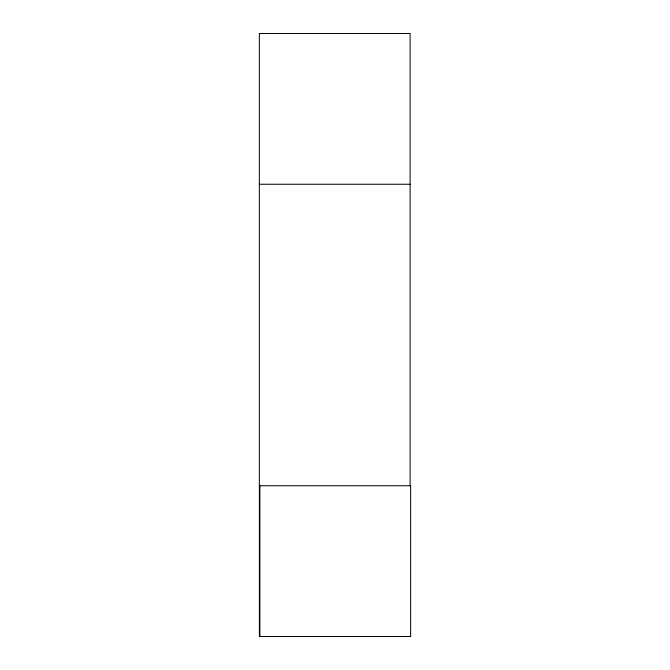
<?xml version="1.0" encoding="UTF-8"?>
<svg xmlns="http://www.w3.org/2000/svg" width="670" height="670" viewBox="0 0 670 670"><rect width="100%" height="100%" fill="white"/><g stroke="black" fill="none" stroke-linecap="round" stroke-linejoin="round"><path stroke-width="1" d="M259.357 184.25L410.107 184.25M259.357 485.75L410.643 485.75L410.643 636.5L259.357 636.5L259.357 33.5L410.107 33.5L410.107 485.75M259.893 485.75L259.893 636.5"/></g></svg>
